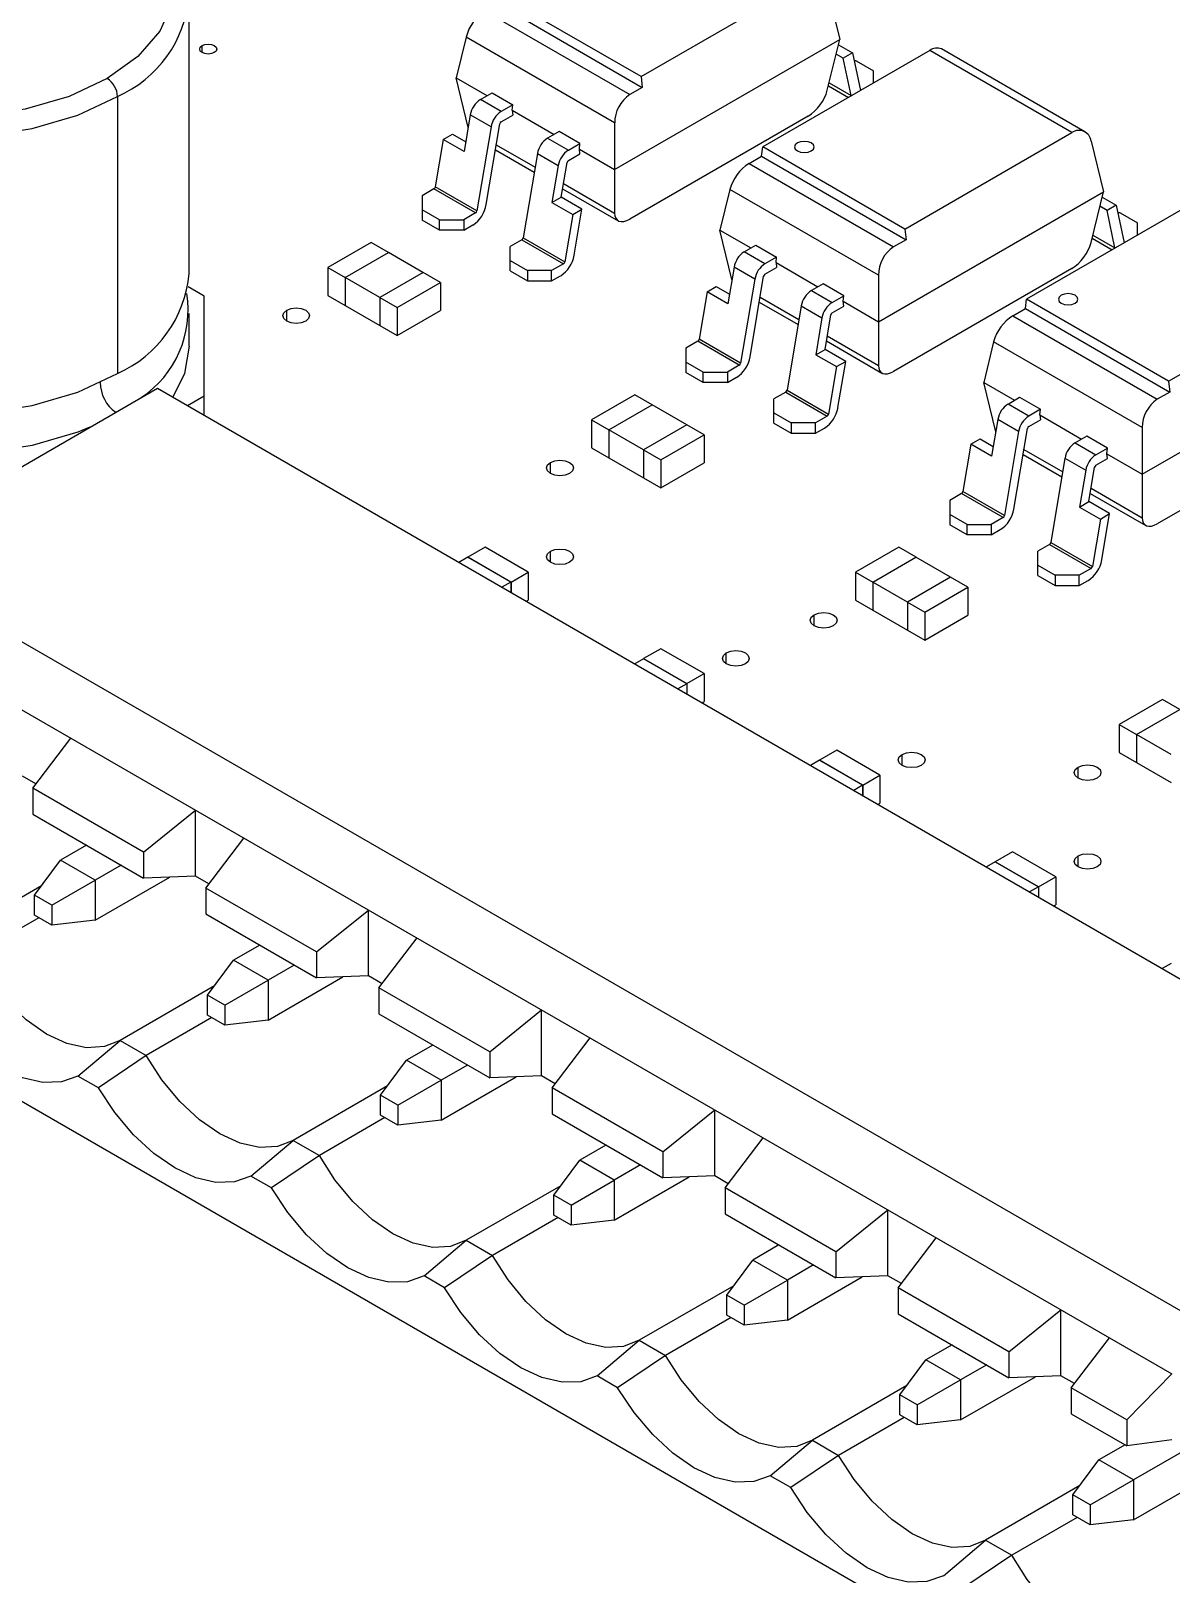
# Model space of a CAD drawing. Header units: millimetres. Extents: x -120 to 67, y -49 to 66.
# Drawn here: x -80.68 to -57.39, y -24.56 to 6.96 of the extents above; entities that cross this region are included whole.
import ezdxf

# ---------------------------------------------------------------- set-up
doc = ezdxf.new("R2010")
doc.units = ezdxf.units.MM

msp = doc.modelspace()

# ---------------------------------------------------------------- linework, layer by layer
at = {"color": 7, "linetype": 'Continuous', "lineweight": 25}
for p, q in [((-68.22, 6.02), (-64.808, 7.99)), ((-77.448, 1.999), (-77.448, 7.654)), ((-68.22, 6.02), (-71.121, 7.694)), ((-64.415, 7.816), (-64.162, 6.779)), ((-71.402, 7.357), (-68.451, 5.654)), ((-71.146, 7.505), (-68.196, 5.801)), ((-77.184, 6.512), (-77.184, 6.655)), ((-71.795, 6.828), (-71.997, 5.996)), ((-68.759, 5.076), (-71.795, 6.828)), ((-68.759, 4.126), (-64.162, 6.779)), ((-64.415, 5.743), (-64.162, 6.779)), ((-64.188, 6.673), (-63.901, 6.506)), ((-62.32, 6.554), (-65.733, 4.584)), ((-64.089, 6.398), (-64.235, 6.482)), ((-63.901, 6.506), (-64.089, 6.398)), ((-63.93, 5.636), (-64.089, 6.398)), ((-63.901, 6.506), (-63.74, 5.735)), ((-63.823, 6.346), (-63.867, 6.346)), ((-63.823, 6.346), (-63.469, 6.142)), ((-59.419, 4.88), (-62.32, 6.554)), ((-59.155, 4.896), (-62.085, 6.587)), ((-71.997, 5.996), (-71.368, 5.632)), ((-71.751, 4.985), (-71.997, 5.996)), ((-68.22, 6.02), (-68.196, 5.801)), ((-63.469, 5.891), (-63.469, 6.142)), ((-71.501, 5.556), (-71.263, 5.693)), ((-71.263, 5.693), (-70.839, 5.448)), ((-68.196, 5.801), (-68.451, 5.654)), ((-64.393, 5.83), (-63.984, 5.594)), ((-64.378, 5.895), (-63.93, 5.636)), ((-78.913, 5.613), (-78.913, -0.042)), ((-71.076, 5.311), (-71.501, 5.556)), ((-70.839, 5.448), (-71.076, 5.311)), ((-70.852, 5.334), (-70.839, 5.448)), ((-63.927, 5.626), (-63.93, 5.636)), ((-71.708, 5.243), (-71.835, 4.49)), ((-71.284, 4.998), (-71.708, 5.243)), ((-71.381, 3.408), (-71.104, 5.057)), ((-71.076, 5.099), (-70.839, 5.236)), ((-70.852, 5.334), (-69.996, 4.84)), ((-70.852, 5.334), (-70.839, 5.236)), ((-68.759, 5.076), (-68.759, 3.235)), ((-64.808, 5.214), (-68.451, 3.11)), ((-72.259, 4.735), (-72.422, 3.768)), ((-72.259, 4.735), (-72.071, 4.843)), ((-71.835, 4.49), (-72.259, 4.735)), ((-72.071, 4.843), (-71.801, 4.688)), ((-71.284, 4.998), (-71.573, 3.278)), ((-69.891, 4.901), (-70.129, 4.764)), ((-70.129, 4.764), (-69.704, 4.519)), ((-69.467, 4.656), (-69.891, 4.901)), ((-62.832, 2.909), (-59.419, 4.88)), ((-71.194, 4.524), (-70.401, 4.067)), ((-71.176, 4.63), (-70.383, 4.173)), ((-70.336, 4.451), (-70.625, 2.731)), ((-70.336, 4.451), (-69.912, 4.206)), ((-69.704, 4.519), (-69.467, 4.656)), ((-69.704, 4.307), (-69.467, 4.444)), ((-69.48, 4.542), (-69.467, 4.656)), ((-69.48, 4.542), (-68.759, 4.126)), ((-69.467, 4.444), (-69.48, 4.542)), ((-65.758, 4.394), (-65.733, 4.584)), ((-62.832, 2.909), (-65.733, 4.584)), ((-59.027, 4.706), (-58.774, 3.669)), ((-69.912, 4.206), (-70.039, 3.453)), ((-69.85, 3.562), (-69.732, 4.265)), ((-66.013, 4.247), (-65.758, 4.394)), ((-66.013, 4.247), (-63.063, 2.543)), ((-65.758, 4.394), (-62.807, 2.691)), ((-69.804, 3.838), (-68.759, 3.235)), ((-72.449, 3.726), (-72.69, 3.587)), ((-72.69, 3.587), (-72.69, 3.089)), ((-71.601, 3.236), (-72.449, 3.726)), ((-71.573, 3.278), (-72.422, 3.768)), ((-70.039, 3.453), (-69.85, 3.562)), ((-69.426, 3.317), (-69.85, 3.562)), ((-69.822, 3.732), (-68.687, 3.077)), ((-66.406, 3.718), (-66.609, 2.885)), ((-63.37, 1.965), (-66.406, 3.718)), ((-63.37, 1.016), (-58.774, 3.669)), ((-59.027, 2.632), (-58.774, 3.669)), ((-58.8, 3.562), (-58.513, 3.396)), ((-72.337, 3.097), (-72.69, 3.301)), ((-71.601, 3.236), (-71.842, 3.097)), ((-70.039, 3.453), (-69.614, 3.208)), ((-69.614, 3.208), (-69.777, 2.241)), ((-69.614, 3.208), (-69.426, 3.317)), ((-69.585, 2.372), (-69.426, 3.317)), ((-56.932, 3.444), (-60.345, 1.473)), ((-58.701, 3.287), (-58.847, 3.372)), ((-58.513, 3.396), (-58.701, 3.287)), ((-58.542, 2.526), (-58.701, 3.287)), ((-58.513, 3.396), (-58.351, 2.624)), ((-58.435, 3.236), (-58.479, 3.236)), ((-58.435, 3.236), (-58.081, 3.032)), ((-72.337, 2.885), (-72.69, 3.089)), ((-72.337, 3.097), (-71.842, 3.097)), ((-72.337, 2.885), (-72.337, 3.097)), ((-71.842, 2.885), (-72.337, 2.885)), ((-71.842, 3.097), (-71.842, 2.885)), ((-71.842, 2.885), (-71.658, 2.991)), ((-66.609, 2.885), (-65.98, 2.522)), ((-66.363, 1.875), (-66.609, 2.885)), ((-62.832, 2.909), (-62.807, 2.691)), ((-58.081, 2.78), (-58.081, 3.032)), ((-73.733, 2.634), (-74.617, 2.124)), ((-73.38, 2.43), (-73.733, 2.634)), ((-70.653, 2.689), (-70.894, 2.55)), ((-70.894, 2.052), (-70.894, 2.55)), ((-70.653, 2.689), (-69.805, 2.199)), ((-70.625, 2.731), (-69.777, 2.241)), ((-66.112, 2.445), (-65.875, 2.582)), ((-65.875, 2.582), (-65.451, 2.337)), ((-62.807, 2.691), (-63.063, 2.543)), ((-59.005, 2.72), (-58.596, 2.483)), ((-58.99, 2.785), (-58.542, 2.526)), ((-58.539, 2.516), (-58.542, 2.526)), ((-74.263, 1.92), (-73.38, 2.43)), ((-74.263, 1.919), (-73.38, 2.429)), ((-73.38, 2.43), (-73.38, 2.428)), ((-72.674, 2.021), (-73.38, 2.429)), ((-70.894, 2.264), (-70.541, 2.06)), ((-65.688, 2.2), (-66.112, 2.445)), ((-65.451, 2.337), (-65.688, 2.2)), ((-65.463, 2.224), (-65.451, 2.337)), ((-65.463, 2.224), (-64.608, 1.73)), ((-65.463, 2.224), (-65.451, 2.125)), ((-74.617, 2.124), (-74.263, 1.92)), ((-74.617, 2.124), (-74.617, 1.552)), ((-74.263, 1.92), (-74.263, 1.348)), ((-74.263, 1.919), (-74.263, 1.348)), ((-73.556, 1.511), (-74.263, 1.919)), ((-72.672, 2.022), (-73.556, 1.511)), ((-72.319, 1.817), (-72.672, 2.022)), ((-70.894, 2.052), (-70.541, 1.848)), ((-70.541, 2.06), (-70.541, 1.848)), ((-70.046, 2.06), (-70.541, 2.06)), ((-69.805, 2.199), (-70.046, 2.06)), ((-70.046, 1.848), (-70.046, 2.06)), ((-70.046, 1.848), (-69.862, 1.954)), ((-66.32, 2.132), (-66.446, 1.379)), ((-65.896, 1.887), (-66.32, 2.132)), ((-65.993, 0.298), (-65.716, 1.946)), ((-65.688, 1.988), (-65.451, 2.125)), ((-63.37, 1.965), (-63.37, 0.125)), ((-59.419, 2.103), (-63.063, 0)), ((-77.145, 1.54), (-77.47, 1.728)), ((-73.203, 1.307), (-72.319, 1.817)), ((-72.319, 1.817), (-72.319, 1.246)), ((-70.541, 1.848), (-70.046, 1.848)), ((-66.871, 1.624), (-67.033, 0.657)), ((-66.871, 1.624), (-66.683, 1.733)), ((-66.446, 1.379), (-66.871, 1.624)), ((-66.683, 1.733), (-66.413, 1.577)), ((-65.896, 1.887), (-66.185, 0.167)), ((-64.503, 1.79), (-64.741, 1.653)), ((-64.741, 1.653), (-64.316, 1.408)), ((-64.079, 1.546), (-64.503, 1.79)), ((-57.444, -0.201), (-54.031, 1.769)), ((-77.145, -0.895), (-77.145, 1.54)), ((-74.617, 1.552), (-74.263, 1.348)), ((-74.263, 1.348), (-73.556, 0.941)), ((-74.263, 1.348), (-74.263, 1.348)), ((-73.556, 1.511), (-73.556, 0.94)), ((-73.556, 1.511), (-73.203, 1.307)), ((-73.203, 1.307), (-73.203, 0.736)), ((-65.805, 1.414), (-65.013, 0.956)), ((-65.788, 1.52), (-64.995, 1.062)), ((-64.948, 1.34), (-65.237, -0.38)), ((-64.948, 1.34), (-64.524, 1.095)), ((-64.316, 1.408), (-64.079, 1.546)), ((-64.316, 1.196), (-64.079, 1.333)), ((-64.092, 1.432), (-64.079, 1.546)), ((-64.092, 1.432), (-63.37, 1.016)), ((-64.079, 1.333), (-64.092, 1.432)), ((-60.625, 1.136), (-60.37, 1.284)), ((-60.37, 1.284), (-60.345, 1.473)), ((-60.37, 1.284), (-57.419, -0.42)), ((-57.444, -0.201), (-60.345, 1.473)), ((-77.448, 0.519), (-77.448, 1.183)), ((-75.458, 1.027), (-75.458, 1.252)), ((-73.203, 0.736), (-72.319, 1.246)), ((-64.524, 1.095), (-64.65, 0.342)), ((-64.462, 0.451), (-64.344, 1.154)), ((-60.625, 1.136), (-57.675, -0.567)), ((-73.556, 0.94), (-73.203, 0.736)), ((-66.185, 0.167), (-67.033, 0.657)), ((-64.416, 0.728), (-63.37, 0.125)), ((-67.061, 0.616), (-67.302, 0.476)), ((-67.302, 0.476), (-67.302, -0.022)), ((-66.213, 0.126), (-67.061, 0.616)), ((-64.65, 0.342), (-64.462, 0.451)), ((-64.65, 0.342), (-64.226, 0.098)), ((-64.038, 0.206), (-64.462, 0.451)), ((-64.434, 0.622), (-63.299, -0.033)), ((-61.018, 0.607), (-61.221, -0.225)), ((-57.982, -1.145), (-61.018, 0.607)), ((-57.982, -2.095), (-53.386, 0.558)), ((-66.948, -0.013), (-67.302, 0.191)), ((-66.213, 0.126), (-66.453, -0.013)), ((-64.226, 0.098), (-64.389, -0.869)), ((-64.226, 0.098), (-64.038, 0.206)), ((-64.197, -0.739), (-64.038, 0.206)), ((-66.948, -0.226), (-67.302, -0.022)), ((-66.948, -0.226), (-66.948, -0.013)), ((-66.948, -0.013), (-66.453, -0.013)), ((-66.453, -0.226), (-66.948, -0.226)), ((-66.453, -0.013), (-66.453, -0.226)), ((-66.453, -0.226), (-66.27, -0.12)), ((-61.221, -0.225), (-60.592, -0.589)), ((-60.975, -1.236), (-61.221, -0.225)), ((-57.444, -0.201), (-57.419, -0.42)), ((-83.968, -3.732), (-78.099, -0.344)), ((-78.099, -0.344), (-49.815, -16.672)), ((-77.486, -0.698), (-77.145, -0.501)), ((-68.345, -0.477), (-69.229, -0.987)), ((-67.991, -0.681), (-68.345, -0.477)), ((-65.265, -0.421), (-65.506, -0.56)), ((-65.506, -1.058), (-65.506, -0.56)), ((-65.265, -0.421), (-64.416, -0.911)), ((-65.237, -0.38), (-64.389, -0.869)), ((-60.724, -0.665), (-60.487, -0.528)), ((-60.487, -0.528), (-60.062, -0.773)), ((-57.419, -0.42), (-57.675, -0.567)), ((-68.875, -1.191), (-67.991, -0.681)), ((-68.875, -1.191), (-67.992, -0.682)), ((-67.286, -1.09), (-67.992, -0.682)), ((-67.991, -0.681), (-67.991, -0.682)), ((-65.506, -0.846), (-65.152, -1.05)), ((-64.416, -0.911), (-64.657, -1.05)), ((-60.3, -0.91), (-60.724, -0.665)), ((-60.062, -0.773), (-60.3, -0.91)), ((-60.075, -0.887), (-60.062, -0.773)), ((-60.075, -0.887), (-59.22, -1.381)), ((-60.075, -0.887), (-60.062, -0.985)), ((-69.229, -0.987), (-69.229, -1.558)), ((-69.229, -0.987), (-68.875, -1.191)), ((-68.875, -1.191), (-68.875, -1.762)), ((-68.168, -1.599), (-68.875, -1.191)), ((-68.875, -1.191), (-68.875, -1.763)), ((-67.284, -1.089), (-68.168, -1.599)), ((-66.931, -1.293), (-67.284, -1.089)), ((-65.506, -1.058), (-65.152, -1.263)), ((-64.657, -1.05), (-65.152, -1.05)), ((-65.152, -1.05), (-65.152, -1.263)), ((-64.657, -1.263), (-64.657, -1.05)), ((-64.657, -1.263), (-64.474, -1.156)), ((-60.932, -0.978), (-61.058, -1.731)), ((-60.507, -1.223), (-60.932, -0.978)), ((-60.507, -1.223), (-60.797, -2.943)), ((-60.605, -2.813), (-60.328, -1.164)), ((-60.3, -1.123), (-60.062, -0.985)), ((-57.982, -1.145), (-57.982, -2.986)), ((-54.031, -1.007), (-57.675, -3.111)), ((-69.229, -1.558), (-68.875, -1.763)), ((-67.815, -1.803), (-66.931, -1.293)), ((-66.931, -1.293), (-66.931, -1.865)), ((-65.152, -1.263), (-64.657, -1.263)), ((-61.483, -1.486), (-61.645, -2.453)), ((-61.483, -1.486), (-61.294, -1.378)), ((-61.058, -1.731), (-61.483, -1.486)), ((-61.294, -1.378), (-61.025, -1.533)), ((-59.115, -1.32), (-59.352, -1.457)), ((-59.352, -1.457), (-58.928, -1.702)), ((-58.691, -1.565), (-59.115, -1.32)), ((-58.928, -1.702), (-58.691, -1.565)), ((-58.704, -1.679), (-58.691, -1.565)), ((-70.07, -2.083), (-70.07, -1.859)), ((-68.875, -1.762), (-68.168, -2.17)), ((-68.875, -1.763), (-68.875, -1.762)), ((-68.168, -1.599), (-68.168, -2.171)), ((-68.168, -1.599), (-67.815, -1.803)), ((-67.815, -1.803), (-67.815, -2.375)), ((-67.815, -2.375), (-66.931, -1.865)), ((-60.417, -1.697), (-59.624, -2.154)), ((-60.399, -1.591), (-59.607, -2.048)), ((-59.56, -1.77), (-59.849, -3.49)), ((-59.56, -1.77), (-59.136, -2.015)), ((-58.928, -1.914), (-58.691, -1.777)), ((-58.704, -1.679), (-57.982, -2.095)), ((-58.691, -1.777), (-58.704, -1.679)), ((-68.168, -2.171), (-67.815, -2.375)), ((-59.136, -2.015), (-59.262, -2.768)), ((-59.074, -2.659), (-58.956, -1.956)), ((-61.673, -2.495), (-61.914, -2.634)), ((-60.824, -2.985), (-61.673, -2.495)), ((-60.797, -2.943), (-61.645, -2.453)), ((-59.045, -2.489), (-57.91, -3.144)), ((-59.028, -2.383), (-57.982, -2.986)), ((-61.914, -2.634), (-61.914, -3.132)), ((-59.262, -2.768), (-59.074, -2.659)), ((-59.262, -2.768), (-58.838, -3.013)), ((-58.65, -2.904), (-59.074, -2.659)), ((-61.56, -3.124), (-61.914, -2.92)), ((-61.56, -3.336), (-61.914, -3.132)), ((-61.56, -3.124), (-61.065, -3.124)), ((-61.56, -3.336), (-61.56, -3.124)), ((-60.824, -2.985), (-61.065, -3.124)), ((-61.065, -3.124), (-61.065, -3.336)), ((-58.838, -3.013), (-59.001, -3.98)), ((-58.838, -3.013), (-58.65, -2.904)), ((-58.809, -3.849), (-58.65, -2.904)), ((-56.179, -19.774), (-84.463, -3.446)), ((-61.065, -3.336), (-61.56, -3.336)), ((-61.065, -3.336), (-60.881, -3.23)), ((-71.407, -3.587), (-71.76, -3.791)), ((-70.523, -4.097), (-71.407, -3.587)), ((-70.07, -3.897), (-70.07, -3.673)), ((-62.957, -3.587), (-63.841, -4.097)), ((-62.603, -3.791), (-62.957, -3.587)), ((-59.877, -3.532), (-60.118, -3.671)), ((-60.118, -4.169), (-60.118, -3.671)), ((-59.877, -3.532), (-59.028, -4.022)), ((-59.849, -3.49), (-59.001, -3.98)), ((-71.76, -3.792), (-71.942, -3.898)), ((-71.76, -3.791), (-70.876, -4.302)), ((-71.76, -3.791), (-71.76, -3.793)), ((-70.877, -4.302), (-71.76, -3.792)), ((-63.487, -4.302), (-62.603, -3.791)), ((-63.486, -4.302), (-62.604, -3.792)), ((-61.898, -4.2), (-62.604, -3.792)), ((-62.603, -3.791), (-62.603, -3.793)), ((-60.118, -3.957), (-59.764, -4.161)), ((-59.028, -4.022), (-59.269, -4.161)), ((-85.666, -4.14), (-57.381, -20.468)), ((-70.877, -4.302), (-71.06, -4.407)), ((-70.877, -4.302), (-70.877, -4.513)), ((-70.876, -4.302), (-70.523, -4.097)), ((-70.876, -4.302), (-70.876, -4.513)), ((-70.523, -4.097), (-70.523, -4.669)), ((-63.841, -4.097), (-63.841, -4.669)), ((-63.841, -4.097), (-63.487, -4.302)), ((-63.487, -4.302), (-63.487, -4.873)), ((-63.486, -4.302), (-63.486, -4.873)), ((-62.78, -4.71), (-63.486, -4.302)), ((-61.896, -4.199), (-62.78, -4.71)), ((-62.426, -4.914), (-61.543, -4.404)), ((-61.543, -4.404), (-61.896, -4.199)), ((-61.543, -4.404), (-61.543, -4.975)), ((-60.118, -4.169), (-59.764, -4.373)), ((-59.764, -4.161), (-59.764, -4.373)), ((-59.269, -4.161), (-59.764, -4.161)), ((-59.764, -4.373), (-59.269, -4.373)), ((-59.269, -4.373), (-59.269, -4.161)), ((-59.269, -4.373), (-59.085, -4.267)), ((-70.565, -4.693), (-70.523, -4.669)), ((-63.841, -4.669), (-63.487, -4.873)), ((-62.78, -4.71), (-62.426, -4.914)), ((-62.78, -4.71), (-62.78, -5.281)), ((-64.682, -5.194), (-64.682, -4.969)), ((-63.487, -4.873), (-63.486, -4.873)), ((-63.486, -4.873), (-62.78, -5.28)), ((-62.426, -4.914), (-62.426, -5.485)), ((-62.426, -5.485), (-61.543, -4.975)), ((-62.78, -5.281), (-62.426, -5.485)), ((-67.815, -5.661), (-68.168, -5.865)), ((-66.931, -6.171), (-67.815, -5.661)), ((-68.167, -5.866), (-68.35, -5.972)), ((-68.168, -5.865), (-67.284, -6.375)), ((-68.168, -5.865), (-68.168, -5.867)), ((-67.285, -6.376), (-68.167, -5.866)), ((-66.478, -5.971), (-66.478, -5.747)), ((-67.284, -6.375), (-66.931, -6.171)), ((-66.931, -6.171), (-66.931, -6.743)), ((-67.285, -6.376), (-67.468, -6.481)), ((-67.285, -6.376), (-67.285, -6.587)), ((-67.284, -6.375), (-67.284, -6.587)), ((-66.973, -6.767), (-66.931, -6.743)), ((-57.569, -6.698), (-58.453, -7.208)), ((-58.099, -7.412), (-57.215, -6.902)), ((-58.098, -7.412), (-57.216, -6.903)), ((-57.215, -6.902), (-57.569, -6.698)), ((-58.453, -7.208), (-58.453, -7.78)), ((-58.453, -7.208), (-58.099, -7.412)), ((-80.645, -8.508), (-79.867, -7.487)), ((-58.099, -7.412), (-58.099, -7.984)), ((-57.392, -7.82), (-58.098, -7.412)), ((-58.098, -7.412), (-58.098, -7.983)), ((-64.223, -7.735), (-64.576, -7.939)), ((-63.339, -8.245), (-64.223, -7.735)), ((-62.886, -8.045), (-62.886, -7.82)), ((-58.453, -7.78), (-58.099, -7.984)), ((-64.575, -7.94), (-64.758, -8.045)), ((-64.576, -7.939), (-63.692, -8.449)), ((-64.576, -7.939), (-64.576, -7.94)), ((-63.693, -8.449), (-64.575, -7.94)), ((-59.294, -8.304), (-59.294, -8.08)), ((-58.099, -7.984), (-58.098, -7.983)), ((-58.098, -7.983), (-57.392, -8.391)), ((-80.58, -8.423), (-80.857, -8.263)), ((-78.382, -9.814), (-80.645, -8.508)), ((-80.645, -8.508), (-80.645, -9.038)), ((-63.693, -8.449), (-63.876, -8.555)), ((-63.693, -8.449), (-63.693, -8.66)), ((-63.692, -8.449), (-63.339, -8.245)), ((-63.692, -8.449), (-63.692, -8.661)), ((-63.339, -8.245), (-63.339, -8.816)), ((-63.381, -8.841), (-63.339, -8.816)), ((-80.645, -9.038), (-78.382, -10.345)), ((-78.382, -9.814), (-77.322, -8.957)), ((-77.322, -10.304), (-77.322, -8.957)), ((-79.545, -9.673), (-80.079, -9.982)), ((-77.11, -10.549), (-76.332, -9.528)), ((-80.61, -10.696), (-80.079, -9.982)), ((-79.372, -10.39), (-80.079, -9.982)), ((-78.838, -10.082), (-79.372, -10.39)), ((-78.382, -9.814), (-78.382, -10.345)), ((-60.983, -10.014), (-61.166, -10.119)), ((-60.63, -9.808), (-60.984, -10.012)), ((-60.984, -10.012), (-60.1, -10.523)), ((-60.984, -10.012), (-60.984, -10.014)), ((-60.101, -10.523), (-60.983, -10.014)), ((-59.747, -10.318), (-60.63, -9.808)), ((-59.294, -10.119), (-59.294, -9.894)), ((-80.256, -10.9), (-79.372, -10.39)), ((-79.372, -11.207), (-77.843, -10.324)), ((-79.372, -10.39), (-79.372, -11.207)), ((-77.322, -10.304), (-78.382, -10.345)), ((-77.045, -10.464), (-77.322, -10.304)), ((-60.1, -10.523), (-59.747, -10.318)), ((-59.747, -10.318), (-59.747, -10.89)), ((-80.468, -10.506), (-82.398, -11.62)), ((-80.256, -10.9), (-80.61, -10.696)), ((-80.61, -11.105), (-80.61, -10.696)), ((-74.847, -11.855), (-77.11, -10.549)), ((-77.11, -10.549), (-77.11, -11.079)), ((-60.101, -10.523), (-60.284, -10.628)), ((-60.101, -10.523), (-60.101, -10.734)), ((-60.1, -10.523), (-60.1, -10.734)), ((-80.256, -10.9), (-80.256, -11.309)), ((-74.847, -11.855), (-73.786, -10.998)), ((-73.786, -12.345), (-73.786, -10.998)), ((-59.789, -10.914), (-59.747, -10.89)), ((-80.522, -11.155), (-81.862, -11.929)), ((-80.256, -11.309), (-80.61, -11.105)), ((-79.372, -11.207), (-80.256, -11.309)), ((-77.11, -11.079), (-74.847, -12.386)), ((-58.3, -27.939), (-86.585, -11.611)), ((-73.574, -12.59), (-72.796, -11.569)), ((-76.009, -11.714), (-76.544, -12.023)), ((-74.847, -11.855), (-74.847, -12.386)), ((-77.074, -12.737), (-76.544, -12.023)), ((-75.837, -12.431), (-76.544, -12.023)), ((-75.302, -12.123), (-75.837, -12.431)), ((-57.391, -12.087), (-57.574, -12.193)), ((-76.933, -12.547), (-78.862, -13.661)), ((-76.721, -12.941), (-75.837, -12.431)), ((-75.837, -13.248), (-74.308, -12.365)), ((-75.837, -12.431), (-75.837, -13.248)), ((-73.786, -12.345), (-74.847, -12.386)), ((-73.509, -12.505), (-73.786, -12.345)), ((-71.311, -13.896), (-73.574, -12.59)), ((-73.574, -12.59), (-73.574, -13.12)), ((-76.721, -12.941), (-77.074, -12.737)), ((-77.074, -13.146), (-77.074, -12.737)), ((-76.987, -13.196), (-78.327, -13.97)), ((-76.721, -13.35), (-77.074, -13.146)), ((-76.721, -12.941), (-76.721, -13.35)), ((-73.574, -13.12), (-71.311, -14.427)), ((-71.311, -13.896), (-70.251, -13.039)), ((-70.251, -14.386), (-70.251, -13.039)), ((-75.837, -13.248), (-76.721, -13.35)), ((-79.723, -14.388), (-78.862, -13.661)), ((-78.862, -13.661), (-78.327, -13.97)), ((-72.474, -13.755), (-73.008, -14.064)), ((-70.038, -14.631), (-69.261, -13.61)), ((-78.327, -13.97), (-79.305, -14.63)), ((-73.539, -14.778), (-73.008, -14.064)), ((-72.301, -14.472), (-73.008, -14.064)), ((-71.767, -14.164), (-72.301, -14.472)), ((-71.311, -13.896), (-71.311, -14.427)), ((-79.305, -14.63), (-79.723, -14.388)), ((-73.185, -14.982), (-72.301, -14.472)), ((-72.301, -15.289), (-70.772, -14.406)), ((-72.301, -14.472), (-72.301, -15.289)), ((-70.251, -14.386), (-71.311, -14.427)), ((-69.974, -14.546), (-70.251, -14.386)), ((-73.397, -14.588), (-75.327, -15.702)), ((-73.185, -14.982), (-73.539, -14.778)), ((-73.539, -15.187), (-73.539, -14.778)), ((-67.776, -15.937), (-70.038, -14.631)), ((-70.038, -14.631), (-70.038, -15.161)), ((-73.185, -14.982), (-73.185, -15.391)), ((-67.776, -15.937), (-66.715, -15.08)), ((-66.715, -16.427), (-66.715, -15.08)), ((-73.451, -15.237), (-74.791, -16.011)), ((-73.185, -15.391), (-73.539, -15.187)), ((-72.301, -15.289), (-73.185, -15.391)), ((-70.038, -15.161), (-67.776, -16.468)), ((-76.187, -16.43), (-75.327, -15.702)), ((-75.327, -15.702), (-74.791, -16.011)), ((-66.503, -16.672), (-65.725, -15.651)), ((-74.791, -16.011), (-75.769, -16.671)), ((-68.938, -15.797), (-69.473, -16.105)), ((-67.776, -15.937), (-67.776, -16.468)), ((-70.003, -16.819), (-69.473, -16.105)), ((-68.766, -16.513), (-69.473, -16.105)), ((-68.231, -16.205), (-68.766, -16.513)), ((-75.769, -16.671), (-76.187, -16.43)), ((-69.861, -16.629), (-71.791, -17.743)), ((-69.65, -17.024), (-68.766, -16.513)), ((-68.766, -17.33), (-67.236, -16.447)), ((-68.766, -16.513), (-68.766, -17.33)), ((-66.715, -16.427), (-67.776, -16.468)), ((-66.438, -16.587), (-66.715, -16.427)), ((-64.24, -17.978), (-66.503, -16.672)), ((-66.503, -16.672), (-66.503, -17.202)), ((-69.65, -17.024), (-70.003, -16.819)), ((-70.003, -17.228), (-70.003, -16.819)), ((-69.916, -17.278), (-71.256, -18.052)), ((-69.65, -17.432), (-70.003, -17.228)), ((-69.65, -17.024), (-69.65, -17.432)), ((-68.766, -17.33), (-69.65, -17.432)), ((-66.503, -17.202), (-64.24, -18.509)), ((-64.24, -17.978), (-63.18, -17.121)), ((-63.18, -18.468), (-63.18, -17.121)), ((-72.652, -18.471), (-71.791, -17.743)), ((-71.791, -17.743), (-71.256, -18.052)), ((-65.403, -17.838), (-65.937, -18.146)), ((-62.967, -18.713), (-62.19, -17.692)), ((-71.256, -18.052), (-72.234, -18.712)), ((-66.468, -18.86), (-65.937, -18.146)), ((-65.23, -18.554), (-65.937, -18.146)), ((-64.696, -18.246), (-65.23, -18.554)), ((-64.24, -17.978), (-64.24, -18.509)), ((-72.234, -18.712), (-72.652, -18.471)), ((-66.114, -19.065), (-65.23, -18.554)), ((-65.23, -19.371), (-63.701, -18.488)), ((-65.23, -18.554), (-65.23, -19.371)), ((-63.18, -18.468), (-64.24, -18.509)), ((-62.903, -18.628), (-63.18, -18.468)), ((-66.326, -18.67), (-68.256, -19.784)), ((-66.114, -19.065), (-66.468, -18.86)), ((-66.468, -19.269), (-66.468, -18.86)), ((-60.705, -20.019), (-62.967, -18.713)), ((-62.967, -18.713), (-62.967, -19.243)), ((-66.114, -19.065), (-66.114, -19.473)), ((-60.705, -20.019), (-59.644, -19.162)), ((-59.644, -20.509), (-59.644, -19.162)), ((-66.38, -19.319), (-67.72, -20.093)), ((-66.114, -19.473), (-66.468, -19.269)), ((-65.23, -19.371), (-66.114, -19.473)), ((-62.967, -19.243), (-60.705, -20.55)), ((-69.116, -20.512), (-68.256, -19.784)), ((-68.256, -19.784), (-67.72, -20.093)), ((-59.432, -20.754), (-58.654, -19.733)), ((-67.72, -20.093), (-68.698, -20.753)), ((-61.867, -19.879), (-62.402, -20.187)), ((-60.705, -20.019), (-60.705, -20.55)), ((-62.932, -20.901), (-62.402, -20.187)), ((-61.695, -20.595), (-62.402, -20.187)), ((-61.16, -20.287), (-61.695, -20.595)), ((-58.3, -21.407), (-57.381, -20.468)), ((-68.698, -20.753), (-69.116, -20.512)), ((-62.79, -20.711), (-64.72, -21.825)), ((-62.578, -21.106), (-61.695, -20.595)), ((-61.695, -21.412), (-60.165, -20.529)), ((-61.695, -20.595), (-61.695, -21.412)), ((-59.644, -20.509), (-60.705, -20.55)), ((-59.367, -20.669), (-59.644, -20.509)), ((-58.3, -21.407), (-59.432, -20.754)), ((-59.432, -20.754), (-59.432, -21.285)), ((-54.73, -20.656), (-58.159, -22.636)), ((-62.578, -21.106), (-62.932, -20.901)), ((-62.932, -21.31), (-62.932, -20.901)), ((-62.578, -21.106), (-62.578, -21.514)), ((-62.845, -21.36), (-64.185, -22.134)), ((-62.578, -21.514), (-62.932, -21.31)), ((-61.695, -21.412), (-62.578, -21.514)), ((-59.432, -21.285), (-58.3, -21.938)), ((-58.3, -21.407), (-58.3, -21.938)), ((-58.159, -23.453), (-54.73, -21.473)), ((-65.58, -22.553), (-64.72, -21.825)), ((-64.72, -21.825), (-64.185, -22.134)), ((-58.332, -21.92), (-58.866, -22.228)), ((-57.381, -21.815), (-58.3, -21.938)), ((-64.185, -22.134), (-65.163, -22.794)), ((-59.397, -22.942), (-58.866, -22.228)), ((-58.159, -22.636), (-58.866, -22.228)), ((-65.163, -22.794), (-65.58, -22.553)), ((-59.043, -23.147), (-58.159, -22.636)), ((-58.159, -22.636), (-58.159, -23.453)), ((-59.255, -22.752), (-61.185, -23.866)), ((-59.043, -23.147), (-59.397, -22.942)), ((-59.397, -23.351), (-59.397, -22.942)), ((-59.043, -23.147), (-59.043, -23.555)), ((-59.309, -23.401), (-60.649, -24.175)), ((-59.043, -23.555), (-59.397, -23.351)), ((-58.159, -23.453), (-59.043, -23.555)), ((-62.045, -24.594), (-61.185, -23.866)), ((-61.185, -23.866), (-60.649, -24.175)), ((-60.649, -24.175), (-61.627, -24.835))]:
    msp.add_line(p, q, dxfattribs=at)
at = {"color": 7, "linetype": 'Continuous', "lineweight": 25, "flags": 128}
for points in [[(-81.402, 10.544), (-80.456, 10.356), (-79.601, 10.058), (-78.874, 9.661), (-78.309, 9.184), (-77.932, 8.65), (-77.759, 8.081), (-77.798, 7.504), (-78.048, 6.946), (-78.497, 6.43), (-79.125, 5.98)], [(-87.443, 7.526), (-87.441, 7.503), (-87.278, 6.907), (-86.903, 6.344), (-86.334, 5.837), (-85.595, 5.411), (-84.718, 5.082), (-83.742, 4.866), (-82.71, 4.772), (-81.666, 4.803), (-80.656, 4.959), (-79.725, 5.233), (-78.913, 5.613)], [(-79.125, 5.98), (-79.903, 5.618), (-80.797, 5.359), (-81.765, 5.215), (-82.764, 5.192), (-83.749, 5.292), (-84.675, 5.51), (-85.5, 5.836), (-86.187, 6.255), (-86.705, 6.749), (-87.03, 7.295)], [(-77.184, 6.655), (-77.127, 6.676), (-77.06, 6.684), (-76.993, 6.676), (-76.936, 6.655), (-76.898, 6.622), (-76.885, 6.583), (-76.898, 6.544), (-76.936, 6.512), (-76.993, 6.49), (-77.06, 6.482), (-77.127, 6.49), (-77.184, 6.512), (-77.222, 6.544), (-77.235, 6.583), (-77.222, 6.622), (-77.184, 6.655)], [(-65.026, 4.666), (-65.069, 4.628), (-65.084, 4.584), (-65.069, 4.54), (-65.026, 4.502), (-64.961, 4.477), (-64.884, 4.468), (-64.808, 4.477), (-64.743, 4.502), (-64.7, 4.54), (-64.684, 4.584), (-64.7, 4.628), (-64.743, 4.666), (-64.808, 4.691), (-64.884, 4.699), (-64.961, 4.691), (-65.026, 4.666)], [(-65.026, 4.666), (-65.069, 4.628), (-65.084, 4.584), (-65.069, 4.54), (-65.026, 4.502), (-64.961, 4.477), (-64.884, 4.468), (-64.808, 4.477), (-64.743, 4.502), (-64.7, 4.54), (-64.684, 4.584), (-64.7, 4.628), (-64.743, 4.666), (-64.808, 4.691), (-64.884, 4.699), (-64.961, 4.691), (-65.026, 4.666)], [(-68.759, 3.235), (-68.753, 3.177), (-68.736, 3.13), (-68.708, 3.093), (-68.671, 3.07), (-68.625, 3.059), (-68.572, 3.063), (-68.513, 3.08), (-68.451, 3.11)], [(-87.448, 1.999), (-87.441, 1.848), (-87.278, 1.252), (-86.903, 0.689), (-86.334, 0.183), (-85.595, -0.244), (-84.718, -0.572), (-83.742, -0.789), (-82.71, -0.883), (-81.666, -0.851), (-80.656, -0.695), (-79.725, -0.421), (-78.913, -0.042)], [(-79.476, -1.138), (-79.725, -1.238), (-80.656, -1.512), (-81.666, -1.668), (-82.71, -1.7), (-83.742, -1.605), (-84.718, -1.389), (-85.595, -1.06), (-86.334, -0.634), (-86.903, -0.128), (-87.278, 0.436), (-87.441, 1.032), (-87.398, 1.591)], [(-59.638, 1.555), (-59.681, 1.518), (-59.696, 1.473), (-59.681, 1.429), (-59.638, 1.392), (-59.573, 1.367), (-59.496, 1.358), (-59.42, 1.367), (-59.355, 1.392), (-59.311, 1.429), (-59.296, 1.473), (-59.311, 1.518), (-59.355, 1.555), (-59.42, 1.58), (-59.496, 1.589), (-59.573, 1.58), (-59.638, 1.555)], [(-59.638, 1.555), (-59.681, 1.518), (-59.696, 1.473), (-59.681, 1.429), (-59.638, 1.392), (-59.573, 1.367), (-59.496, 1.358), (-59.42, 1.367), (-59.355, 1.392), (-59.311, 1.429), (-59.296, 1.473), (-59.311, 1.518), (-59.355, 1.555), (-59.42, 1.58), (-59.496, 1.589), (-59.573, 1.58), (-59.638, 1.555)], [(-75.458, 1.252), (-75.369, 1.286), (-75.264, 1.298), (-75.159, 1.286), (-75.07, 1.252), (-75.01, 1.2), (-74.989, 1.14), (-75.01, 1.079), (-75.07, 1.027), (-75.159, 0.993), (-75.264, 0.981), (-75.369, 0.993), (-75.458, 1.027), (-75.518, 1.079), (-75.539, 1.14), (-75.518, 1.2), (-75.458, 1.252)], [(-77.448, 0.519), (-77.544, -0.044), (-77.787, -0.524)], [(-63.37, 0.125), (-63.365, 0.067), (-63.348, 0.019), (-63.32, -0.017), (-63.283, -0.041), (-63.237, -0.051), (-63.184, -0.048), (-63.125, -0.03), (-63.063, 0)], [(-70.07, -1.859), (-69.981, -1.824), (-69.876, -1.812), (-69.771, -1.824), (-69.681, -1.859), (-69.622, -1.91), (-69.601, -1.971), (-69.622, -2.032), (-69.681, -2.083), (-69.771, -2.117), (-69.876, -2.13), (-69.981, -2.117), (-70.07, -2.083), (-70.13, -2.032), (-70.151, -1.971), (-70.13, -1.91), (-70.07, -1.859)], [(-57.982, -2.986), (-57.977, -3.044), (-57.96, -3.092), (-57.932, -3.128), (-57.895, -3.151), (-57.849, -3.162), (-57.796, -3.158), (-57.737, -3.141), (-57.675, -3.111)], [(-70.07, -3.673), (-69.981, -3.639), (-69.876, -3.626), (-69.771, -3.639), (-69.681, -3.673), (-69.622, -3.724), (-69.601, -3.785), (-69.622, -3.846), (-69.681, -3.897), (-69.771, -3.932), (-69.876, -3.944), (-69.981, -3.932), (-70.07, -3.897), (-70.13, -3.846), (-70.151, -3.785), (-70.13, -3.724), (-70.07, -3.673)], [(-64.682, -4.969), (-64.593, -4.935), (-64.488, -4.923), (-64.382, -4.935), (-64.293, -4.969), (-64.234, -5.021), (-64.213, -5.081), (-64.234, -5.142), (-64.293, -5.194), (-64.382, -5.228), (-64.488, -5.24), (-64.593, -5.228), (-64.682, -5.194), (-64.742, -5.142), (-64.763, -5.081), (-64.742, -5.021), (-64.682, -4.969)], [(-66.478, -5.747), (-66.389, -5.712), (-66.284, -5.7), (-66.178, -5.712), (-66.089, -5.747), (-66.03, -5.798), (-66.009, -5.859), (-66.03, -5.92), (-66.089, -5.971), (-66.178, -6.006), (-66.284, -6.018), (-66.389, -6.006), (-66.478, -5.971), (-66.538, -5.92), (-66.559, -5.859), (-66.538, -5.798), (-66.478, -5.747)], [(-62.886, -7.82), (-62.797, -7.786), (-62.692, -7.774), (-62.586, -7.786), (-62.497, -7.82), (-62.438, -7.872), (-62.417, -7.933), (-62.438, -7.993), (-62.497, -8.045), (-62.586, -8.079), (-62.692, -8.091), (-62.797, -8.079), (-62.886, -8.045), (-62.946, -7.993), (-62.967, -7.933), (-62.946, -7.872), (-62.886, -7.82)], [(-59.294, -8.08), (-59.205, -8.045), (-59.1, -8.033), (-58.994, -8.045), (-58.905, -8.08), (-58.845, -8.131), (-58.825, -8.192), (-58.845, -8.253), (-58.905, -8.304), (-58.994, -8.338), (-59.1, -8.351), (-59.205, -8.338), (-59.294, -8.304), (-59.354, -8.253), (-59.375, -8.192), (-59.354, -8.131), (-59.294, -8.08)], [(-59.294, -9.894), (-59.205, -9.86), (-59.1, -9.848), (-58.994, -9.86), (-58.905, -9.894), (-58.845, -9.946), (-58.825, -10.006), (-58.845, -10.067), (-58.905, -10.119), (-58.994, -10.153), (-59.1, -10.165), (-59.205, -10.153), (-59.294, -10.119), (-59.354, -10.067), (-59.375, -10.006), (-59.354, -9.946), (-59.294, -9.894)], [(-78.862, -13.661), (-79.181, -13.788), (-79.548, -13.809), (-79.947, -13.721), (-80.362, -13.53), (-80.778, -13.241), (-81.177, -12.868), (-81.543, -12.424), (-81.862, -11.929)], [(-79.723, -14.388), (-80.058, -14.507), (-80.44, -14.519), (-80.852, -14.423), (-81.281, -14.223), (-81.71, -13.928), (-82.123, -13.547), (-82.505, -13.095), (-82.84, -12.589)], [(-75.327, -15.702), (-75.646, -15.829), (-76.012, -15.85), (-76.411, -15.762), (-76.827, -15.571), (-77.242, -15.282), (-77.641, -14.909), (-78.008, -14.465), (-78.327, -13.97)], [(-76.187, -16.43), (-76.523, -16.548), (-76.904, -16.56), (-77.317, -16.464), (-77.746, -16.264), (-78.175, -15.969), (-78.588, -15.588), (-78.969, -15.136), (-79.305, -14.63)], [(-71.791, -17.743), (-72.11, -17.87), (-72.476, -17.891), (-72.875, -17.803), (-73.291, -17.612), (-73.707, -17.323), (-74.106, -16.95), (-74.472, -16.506), (-74.791, -16.011)], [(-72.652, -18.471), (-72.987, -18.589), (-73.369, -18.601), (-73.781, -18.505), (-74.21, -18.306), (-74.639, -18.01), (-75.052, -17.629), (-75.434, -17.177), (-75.769, -16.671)], [(-68.256, -19.784), (-68.575, -19.911), (-68.941, -19.932), (-69.34, -19.844), (-69.756, -19.653), (-70.171, -19.364), (-70.57, -18.991), (-70.937, -18.547), (-71.256, -18.052)], [(-69.116, -20.512), (-69.452, -20.63), (-69.833, -20.642), (-70.246, -20.546), (-70.675, -20.347), (-71.104, -20.051), (-71.517, -19.67), (-71.898, -19.218), (-72.234, -18.712)], [(-64.72, -21.825), (-65.039, -21.952), (-65.405, -21.973), (-65.804, -21.885), (-66.22, -21.694), (-66.636, -21.405), (-67.035, -21.032), (-67.401, -20.589), (-67.72, -20.093)], [(-65.58, -22.553), (-65.916, -22.671), (-66.297, -22.683), (-66.71, -22.587), (-67.139, -22.388), (-67.568, -22.092), (-67.981, -21.711), (-68.363, -21.259), (-68.698, -20.753)], [(-61.185, -23.866), (-61.504, -23.993), (-61.87, -24.014), (-62.269, -23.926), (-62.685, -23.735), (-63.1, -23.446), (-63.499, -23.073), (-63.866, -22.63), (-64.185, -22.134)], [(-62.045, -24.594), (-62.381, -24.712), (-62.762, -24.724), (-63.175, -24.628), (-63.604, -24.429), (-64.033, -24.133), (-64.446, -23.752), (-64.827, -23.3), (-65.163, -22.794)], [(-57.649, -25.907), (-57.968, -26.034), (-58.334, -26.055), (-58.733, -25.967), (-59.149, -25.776), (-59.565, -25.487), (-59.964, -25.114), (-60.33, -24.671), (-60.649, -24.175)]]:
    msp.add_lwpolyline(points, dxfattribs=at)
at = {"color": 7, "linetype": 'Continuous', "lineweight": 25}
for centre, radius, start, end in [((-79.925, 7.885), 2.487, 294.0092, 354.6707), ((-70.917, 6.587), 0.91, 122.177, 164.6076), ((-62.174, 6.372), 0.233, 67.3728, 128.6589), ((-79.373, 5.592), 0.461, 2.6055, 57.3945), ((-65.292, 5.984), 0.91, 302.177, 344.6076), ((-71.245, 5.161), 0.47, 122.9275, 170.0427), ((-68.064, 5.077), 0.694, 123.8784, 180.1411), ((-70.821, 4.916), 0.47, 122.9275, 170.0427), ((-71.042, 5.046), 0.0627, 122.9275, 170.0427), ((-69.873, 4.369), 0.47, 122.9275, 170.0427), ((-59.276, 4.672), 0.252, 7.5999, 124.6186), ((-69.449, 4.124), 0.47, 122.9275, 170.0427), ((-69.67, 4.254), 0.0627, 122.9275, 170.0427), ((-65.529, 3.476), 0.91, 122.177, 164.6076), ((-72.483, 3.779), 0.0627, 302.9275, 350.0427), ((-71.998, 3.517), 0.627, 302.9275, 350.0427), ((-71.635, 3.289), 0.0627, 302.9275, 350.0427), ((-70.687, 2.742), 0.0627, 302.9275, 350.0427), ((-62.676, 1.967), 0.694, 123.8784, 180.1411), ((-59.904, 2.874), 0.91, 302.177, 344.6076), ((-70.202, 2.48), 0.627, 302.9275, 350.0427), ((-69.839, 2.252), 0.0627, 302.9275, 350.0427), ((-65.857, 2.051), 0.47, 122.9275, 170.0427), ((-79.925, 2.23), 2.487, 294.0092, 354.6707), ((-65.433, 1.806), 0.47, 122.9275, 170.0427), ((-65.654, 1.935), 0.0627, 122.9275, 170.0427), ((-79.618, 1.253), 2.146, 303.6831, 9.0668), ((-64.485, 1.259), 0.47, 122.9275, 170.0427), ((-64.061, 1.014), 0.47, 122.9275, 170.0427), ((-64.282, 1.143), 0.0627, 122.9275, 170.0427), ((-60.141, 0.366), 0.91, 122.177, 164.6076), ((-67.095, 0.668), 0.0627, 302.9275, 350.0427), ((-66.61, 0.406), 0.627, 302.9275, 350.0427), ((-66.247, 0.178), 0.0627, 302.9275, 350.0427), ((-78.515, -0.222), 0.751, 180.3678, 234.5981), ((-65.299, -0.369), 0.0627, 302.9275, 350.0427), ((-57.288, -1.144), 0.694, 123.8784, 180.1411), ((-64.814, -0.631), 0.627, 302.9275, 350.0427), ((-64.451, -0.859), 0.0627, 302.9275, 350.0427), ((-60.469, -1.06), 0.47, 122.9275, 170.0427), ((-60.045, -1.305), 0.47, 122.9275, 170.0427), ((-60.266, -1.175), 0.0627, 122.9275, 170.0427), ((-59.097, -1.852), 0.47, 122.9275, 170.0427), ((-58.673, -2.097), 0.47, 122.9275, 170.0427), ((-58.894, -1.967), 0.0627, 122.9275, 170.0427), ((-61.707, -2.442), 0.0627, 302.9275, 350.0427), ((-61.222, -2.704), 0.627, 302.9275, 350.0427), ((-60.858, -2.932), 0.0627, 302.9275, 350.0427), ((-59.911, -3.479), 0.0627, 302.9275, 350.0427), ((-59.426, -3.741), 0.627, 302.9275, 350.0427), ((-59.062, -3.969), 0.0627, 302.9275, 350.0427)]:
    msp.add_arc(centre, radius, start, end, dxfattribs=at)

doc.saveas('drawing.dxf')
